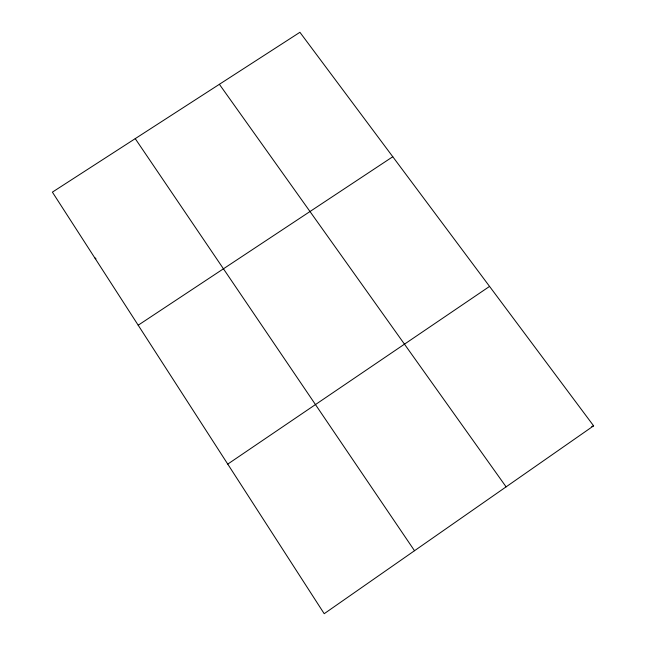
<?xml version="1.0" encoding="UTF-8"?>
<svg xmlns="http://www.w3.org/2000/svg" width="646" height="646" viewBox="0 0 646 646"><rect width="100%" height="100%" fill="white"/><g stroke="black" fill="none" stroke-linecap="round" stroke-linejoin="round"><path stroke-width="0.97" d="M593.609 425.835L324.203 613.7L52.391 192.137L299.914 32.3L593.609 425.835L591.768 426.522M227.747 464.111L489.555 286.412M138.196 325.213L392.784 156.736M94.518 257.471L95.996 258.828M219.382 84.303L506.101 486.858M135.232 138.64L414.514 550.723"/></g></svg>
